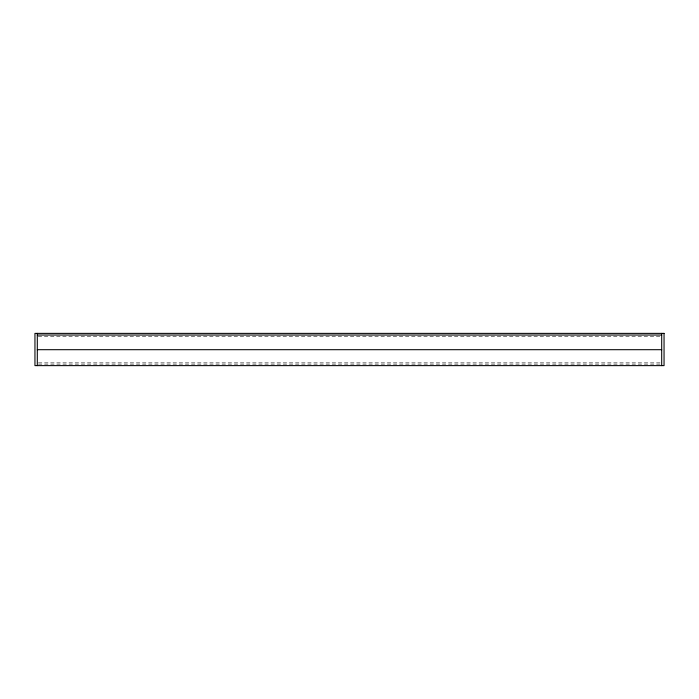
<?xml version="1.0" encoding="UTF-8"?>
<svg xmlns="http://www.w3.org/2000/svg" width="699" height="699" viewBox="0 0 699 699"><rect width="100%" height="100%" fill="white"/><g stroke="black" fill="none" stroke-linecap="round" stroke-linejoin="round"><path stroke-width="0.52" stroke-dasharray="3.5 2.62" d="M38.227 336.603L660.773 336.603M38.401 362.86L660.599 362.86M38.401 364.127L661.691 364.127"/><path stroke-width="1.05" d="M37.309 335.031L661.691 335.031M37.309 349.692L661.691 349.692M661.691 333.379L661.691 365.621M37.309 333.379L37.309 365.621M664.05 333.379L34.95 333.379L34.95 365.621L664.05 365.621L664.05 333.379"/></g></svg>
